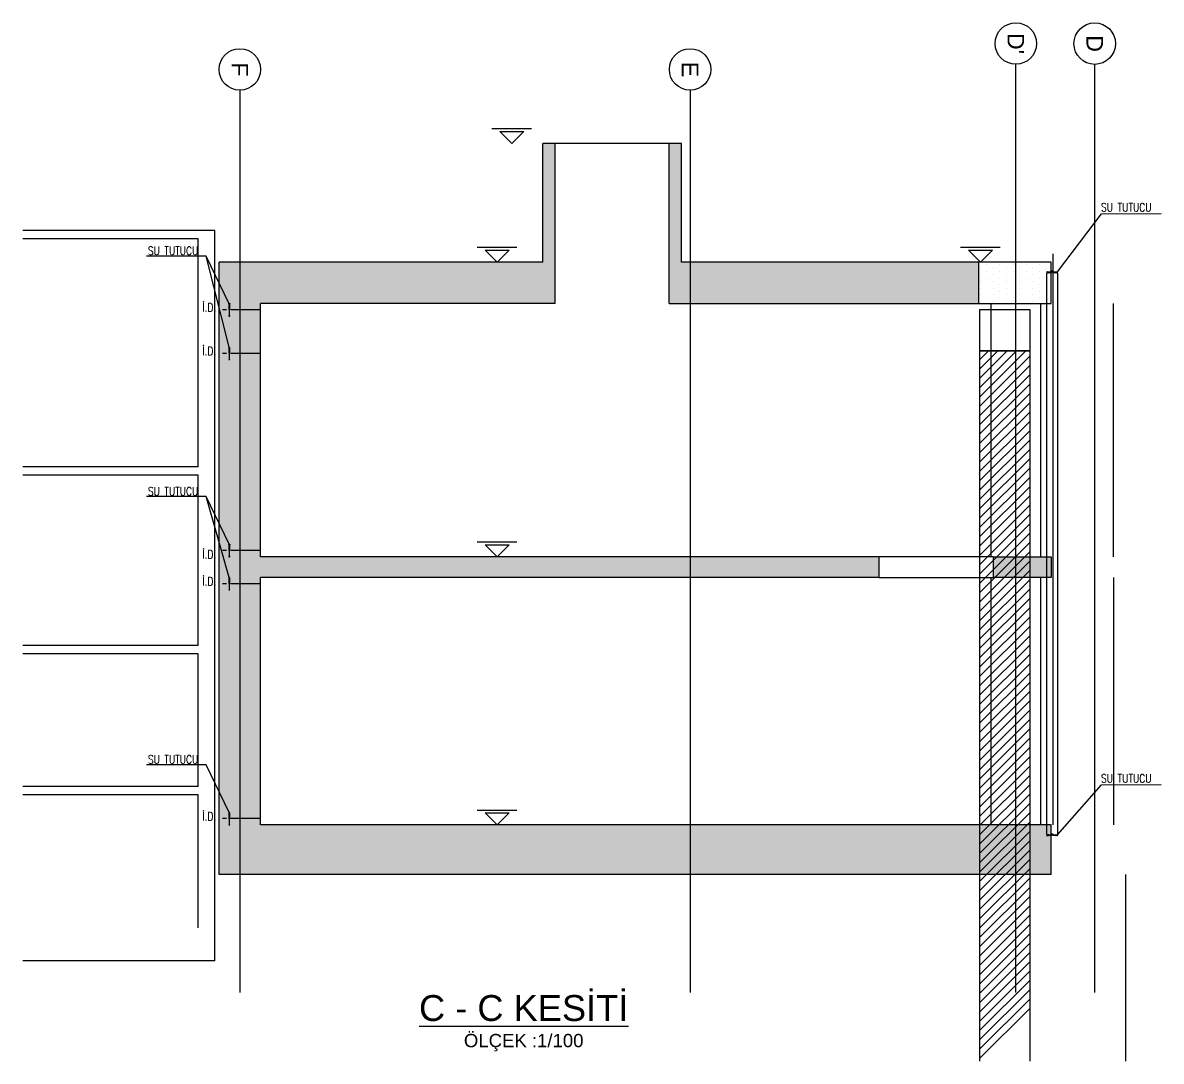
# Model space of a CAD drawing. Header units: millimetres. Extents: x 400392 to 401186, y 4543812 to 4544115.
# Drawn here: x 400773.63 to 400801.07, y 4543912.53 to 4543937.55 of the extents above; entities that cross this region are included whole.
import ezdxf
from ezdxf.enums import TextEntityAlignment as Align

# ---------------------------------------------------------------- set-up
doc = ezdxf.new("R2010")
doc.units = ezdxf.units.MM
for name, pattern in [('ACAD_ISO05W100', [33, 24, -3, 0, -3, 0, -3]), ('AKS', [3, 2.5, -0.25, 0, -0.25]), ('CONTINU', [0]), ('UUC-ST-KAL-I05-101-U-000$0$ACAD_ISO05W100', [33, 24, -3, 0, -3, 0, -3])]:
    doc.linetypes.add(name, pattern=pattern)
for name, color, linetype in [('aks prota', 2, 'AKS'), ('caks prota', 4, 'Continuous'), ('görünüş prota', 4, 'Continuous'), ('inşaat derzi prota', 11, 'Continuous'), ('kesit prota', 1, 'Continuous'), ('kesit tarama prota', 252, 'Continuous'), ('kiriş prota', 6, 'Continuous'), ('kolon tarama prota', 252, 'Continuous'), ('not yazısı prota', 6, 'Continuous'), ('not çizgisi prota', 4, 'Continuous'), ('PRT-CST-rc_levermark', 4, 'Continuous'), ('st_s_su tutucu', 2, 'Continuous'), ('t35 prota', 3, 'Continuous'), ('taks prota', 7, 'Continuous'), ('tplan prota', 7, 'Continuous'), ('UUC-ST-KAL-I05-101-U-000$0$st_s_su tutucu', 2, 'Continuous')]:
    doc.layers.add(name, color=color, linetype=linetype)
doc.layers.add('PRT-Geo-PileCap2', color=211, linetype='Continuous', lineweight=25)
doc.layers.add('PRT-Geo_Pile', color=150, linetype='Continuous', lineweight=30)
doc.styles.add('Arial', font='Arial.ttf')
doc.styles.add('TAKS', font='Arial Unicode.ttf')
doc.styles.add('TSIMPLEX', font='romanstw.shx')

msp = doc.modelspace()

# ---------------------------------------------------------------- hatches: boundary and pattern name
at = {"layer": 'kesit tarama prota'}
h = msp.add_hatch(color=253, dxfattribs=at)
h.dxf.hatch_style = 1
h.paths.add_polyline_path([(400786.46153, 4543930.78232), (400786.46153, 4543934.64232), (400786.16153, 4543934.64232), (400786.16153, 4543931.78232), (400778.36074, 4543931.78232), (400778.36055, 4543917.02232), (400798.41259, 4543917.02232), (400798.41259, 4543918.22232), (400779.36205, 4543918.22232), (400779.36205, 4543924.18232), (400794.26914, 4543924.18232), (400794.26914, 4543924.68232), (400779.36205, 4543924.68232), (400779.36205, 4543930.78232)])
h = msp.add_hatch(color=253, dxfattribs=at)
h.dxf.hatch_style = 1
h.paths.add_polyline_path([(400796.66259, 4543930.78232), (400796.66259, 4543931.78232), (400789.50508, 4543931.78232), (400789.50508, 4543934.64232), (400789.20508, 4543934.64232), (400789.20508, 4543930.78232)])
h = msp.add_hatch(color=253, dxfattribs=at)
h.dxf.hatch_style = 1
h.paths.add_polyline_path([(400797.01269, 4543924.68232), (400797.01269, 4543924.18232), (400798.41259, 4543924.18232), (400798.41259, 4543924.68232)])

# ---------------------------------------------------------------- linework, layer by layer
at = {"layer": 'aks prota', "ltscale": 10}
for p, q in [((400797.56259, 4543914.18317), (400797.56259, 4543936.54745)), ((400799.46259, 4543914.18317), (400799.46259, 4543936.54545)), ((400778.86205, 4543935.92309), (400778.86205, 4543914.18317)), ((400789.71259, 4543935.92309), (400789.71259, 4543914.18317))]:
    msp.add_line(p, q, dxfattribs=at)
at = {"layer": 'caks prota', "ltscale": 0.05}
for centre in [(400797.56259, 4543937.04745), (400799.46259, 4543937.04545), (400778.86205, 4543936.42309), (400789.71259, 4543936.42309)]:
    msp.add_circle(centre, 0.5, dxfattribs=at)
at = {"layer": 'görünüş prota'}
for p, q in [((400789.20508, 4543934.64232), (400786.46153, 4543934.64232)), ((400796.96259, 4543930.78232), (400796.96259, 4543924.68232)), ((400798.16259, 4543924.68232), (400798.16259, 4543930.78232)), ((400797.01269, 4543924.68232), (400794.26914, 4543924.68232)), ((400794.26914, 4543924.18232), (400797.01269, 4543924.18232)), ((400796.96259, 4543924.18232), (400796.96259, 4543918.22232)), ((400798.16259, 4543918.22232), (400798.16259, 4543924.18232))]:
    msp.add_line(p, q, dxfattribs=at)
at = {"layer": 'inşaat derzi prota', "linetype": 'ACAD_ISO05W100', "ltscale": 0.03}
for p, q in [((400779.36205, 4543930.63232), (400778.36072, 4543930.63232)), ((400779.36205, 4543929.58232), (400778.36072, 4543929.58232)), ((400779.36205, 4543924.83232), (400778.36065, 4543924.83232)), ((400779.36205, 4543924.03232), (400778.36064, 4543924.03232)), ((400779.36205, 4543918.37232), (400778.36056, 4543918.37232))]:
    msp.add_line(p, q, dxfattribs=at)
at = {"layer": 'kesit prota'}
for p, q in [((400786.46153, 4543934.64232), (400786.16153, 4543934.64232)), ((400786.16153, 4543931.78232), (400786.16153, 4543934.64232)), ((400786.46153, 4543930.78232), (400786.46153, 4543934.64232)), ((400789.50508, 4543934.64232), (400789.20508, 4543934.64232)), ((400789.20508, 4543930.78232), (400789.20508, 4543934.64232)), ((400789.50508, 4543931.78232), (400789.50508, 4543934.64232)), ((400778.36055, 4543917.02232), (400778.36074, 4543931.78232)), ((400786.16153, 4543931.78232), (400778.36074, 4543931.78232)), ((400798.41259, 4543931.78232), (400789.50508, 4543931.78232)), ((400798.41259, 4543930.78232), (400798.41259, 4543931.78232)), ((400779.36205, 4543924.68232), (400779.36205, 4543930.78232)), ((400786.46153, 4543930.78232), (400779.36205, 4543930.78232)), ((400789.20508, 4543930.78232), (400798.41259, 4543930.78232)), ((400794.26914, 4543924.68232), (400779.36205, 4543924.68232)), ((400794.26914, 4543924.18232), (400794.26914, 4543924.68232)), ((400797.01269, 4543924.68232), (400797.01269, 4543924.18232)), ((400797.01269, 4543924.68232), (400798.41259, 4543924.68232)), ((400798.41259, 4543924.68232), (400798.41259, 4543924.18232)), ((400779.36205, 4543918.22232), (400779.36205, 4543924.18232)), ((400794.26914, 4543924.18232), (400779.36205, 4543924.18232)), ((400798.41259, 4543924.18232), (400797.01269, 4543924.18232)), ((400798.41259, 4543918.22232), (400779.36205, 4543918.22232)), ((400798.41259, 4543917.02232), (400798.41259, 4543918.22232)), ((400798.41259, 4543917.02232), (400778.36055, 4543917.02232))]:
    msp.add_line(p, q, dxfattribs=at)
at = {"layer": 'kiriş prota'}
msp.add_line((400796.66259, 4543931.78232), (400796.66259, 4543930.78232), dxfattribs=at)
at = {"layer": 'kolon tarama prota'}
for p, q in [((400778.26113, 4543932.54436), (400773.63161, 4543932.54436)), ((400777.86065, 4543932.34436), (400773.63161, 4543932.34436)), ((400777.86065, 4543926.84435), (400777.86065, 4543932.34436)), ((400778.26113, 4543914.94395), (400778.26113, 4543932.54436)), ((400798.46155, 4543918.22232), (400798.46155, 4543931.98232)), ((400799.91259, 4543924.68232), (400799.91259, 4543930.78232)), ((400777.86065, 4543926.84435), (400773.63161, 4543926.84435)), ((400777.86065, 4543926.64399), (400773.63161, 4543926.64399)), ((400777.86065, 4543922.54395), (400777.86065, 4543926.64399)), ((400799.91259, 4543924.18232), (400799.91259, 4543918.22232)), ((400777.86065, 4543922.54395), (400773.63161, 4543922.54395)), ((400777.86065, 4543922.34496), (400773.63161, 4543922.34496)), ((400777.86065, 4543919.14395), (400777.86065, 4543922.34496)), ((400777.86065, 4543919.14395), (400773.63161, 4543919.14395)), ((400777.86065, 4543918.94395), (400773.63161, 4543918.94395)), ((400777.86065, 4543915.74395), (400777.86065, 4543918.94395)), ((400800.21259, 4543912.52706), (400800.21259, 4543917.02232)), ((400778.26113, 4543914.94395), (400773.63161, 4543914.94395))]:
    msp.add_line(p, q, dxfattribs=at)
at = {"layer": 'kolon tarama prota', "color": 2, "linetype": 'Continuous', "transparency": 33554687}
for p, q in [((400796.70214, 4543931.63296), (400796.70214, 4543931.63296)), ((400796.86089, 4543931.71233), (400796.86089, 4543931.71233)), ((400796.86089, 4543931.55358), (400796.86089, 4543931.55358)), ((400797.01964, 4543931.63296), (400797.01964, 4543931.63296)), ((400797.17839, 4543931.71233), (400797.17839, 4543931.71233)), ((400797.17839, 4543931.55358), (400797.17839, 4543931.55358)), ((400797.33714, 4543931.63296), (400797.33714, 4543931.63296)), ((400797.49589, 4543931.71233), (400797.49589, 4543931.71233)), ((400797.49589, 4543931.55358), (400797.49589, 4543931.55358)), ((400797.65464, 4543931.63296), (400797.65464, 4543931.63296)), ((400797.81339, 4543931.71233), (400797.81339, 4543931.71233)), ((400797.81339, 4543931.55358), (400797.81339, 4543931.55358)), ((400797.97214, 4543931.63296), (400797.97214, 4543931.63296)), ((400798.13089, 4543931.71233), (400798.13089, 4543931.71233)), ((400798.13089, 4543931.55358), (400798.13089, 4543931.55358)), ((400798.28964, 4543931.63296), (400798.28964, 4543931.63296)), ((400796.70214, 4543931.47421), (400796.70214, 4543931.47421)), ((400796.70214, 4543931.31546), (400796.70214, 4543931.31546)), ((400796.86089, 4543931.39483), (400796.86089, 4543931.39483)), ((400797.01964, 4543931.47421), (400797.01964, 4543931.47421)), ((400797.01964, 4543931.31546), (400797.01964, 4543931.31546)), ((400797.17839, 4543931.39483), (400797.17839, 4543931.39483)), ((400797.33714, 4543931.47421), (400797.33714, 4543931.47421)), ((400797.33714, 4543931.31546), (400797.33714, 4543931.31546)), ((400797.49589, 4543931.39483), (400797.49589, 4543931.39483)), ((400797.65464, 4543931.47421), (400797.65464, 4543931.47421)), ((400797.65464, 4543931.31546), (400797.65464, 4543931.31546)), ((400797.81339, 4543931.39483), (400797.81339, 4543931.39483)), ((400797.97214, 4543931.47421), (400797.97214, 4543931.47421)), ((400797.97214, 4543931.31546), (400797.97214, 4543931.31546)), ((400798.13089, 4543931.39483), (400798.13089, 4543931.39483)), ((400798.28964, 4543931.47421), (400798.28964, 4543931.47421)), ((400798.28964, 4543931.31546), (400798.28964, 4543931.31546)), ((400796.70214, 4543931.15671), (400796.70214, 4543931.15671)), ((400796.70214, 4543930.99796), (400796.70214, 4543930.99796)), ((400796.86089, 4543931.23608), (400796.86089, 4543931.23608)), ((400796.86089, 4543931.07733), (400796.86089, 4543931.07733)), ((400797.01964, 4543931.15671), (400797.01964, 4543931.15671)), ((400797.01964, 4543930.99796), (400797.01964, 4543930.99796)), ((400797.17839, 4543931.23608), (400797.17839, 4543931.23608)), ((400797.17839, 4543931.07733), (400797.17839, 4543931.07733)), ((400797.33714, 4543931.15671), (400797.33714, 4543931.15671)), ((400797.33714, 4543930.99796), (400797.33714, 4543930.99796)), ((400797.49589, 4543931.23608), (400797.49589, 4543931.23608)), ((400797.49589, 4543931.07733), (400797.49589, 4543931.07733)), ((400797.65464, 4543931.15671), (400797.65464, 4543931.15671)), ((400797.65464, 4543930.99796), (400797.65464, 4543930.99796)), ((400797.81339, 4543931.23608), (400797.81339, 4543931.23608)), ((400797.81339, 4543931.07733), (400797.81339, 4543931.07733)), ((400797.97214, 4543931.15671), (400797.97214, 4543931.15671)), ((400797.97214, 4543930.99796), (400797.97214, 4543930.99796)), ((400798.13089, 4543931.23608), (400798.13089, 4543931.23608)), ((400798.13089, 4543931.07733), (400798.13089, 4543931.07733)), ((400798.28964, 4543931.15671), (400798.28964, 4543931.15671)), ((400798.28964, 4543930.99796), (400798.28964, 4543930.99796)), ((400796.70214, 4543930.83921), (400796.70214, 4543930.83921)), ((400796.86089, 4543930.91858), (400796.86089, 4543930.91858)), ((400797.01964, 4543930.83921), (400797.01964, 4543930.83921)), ((400797.17839, 4543930.91858), (400797.17839, 4543930.91858)), ((400797.33714, 4543930.83921), (400797.33714, 4543930.83921)), ((400797.49589, 4543930.91858), (400797.49589, 4543930.91858)), ((400797.65464, 4543930.83921), (400797.65464, 4543930.83921)), ((400797.81339, 4543930.91858), (400797.81339, 4543930.91858)), ((400797.97214, 4543930.83921), (400797.97214, 4543930.83921)), ((400798.13089, 4543930.91858), (400798.13089, 4543930.91858)), ((400798.28964, 4543930.83921), (400798.28964, 4543930.83921))]:
    msp.add_line(p, q, dxfattribs=at)
at = {"layer": 'kolon tarama prota', "linetype": 'Continuous', "transparency": 33554687}
for p, q in [((400796.69757, 4543929.43599), (400796.90378, 4543929.64219)), ((400796.69757, 4543929.21148), (400797.12829, 4543929.64219)), ((400796.69757, 4543928.98697), (400797.35279, 4543929.64219)), ((400796.69757, 4543928.76247), (400797.5773, 4543929.64219)), ((400796.69757, 4543928.53796), (400797.8018, 4543929.64219)), ((400796.69757, 4543928.31346), (400797.89757, 4543929.51346)), ((400796.69757, 4543928.08895), (400797.89757, 4543929.28895)), ((400796.69757, 4543927.86444), (400797.89757, 4543929.06444)), ((400796.69757, 4543927.63994), (400797.89757, 4543928.83994)), ((400796.69757, 4543927.41543), (400797.89757, 4543928.61543)), ((400796.69757, 4543927.19092), (400797.89757, 4543928.39092)), ((400796.69757, 4543926.96642), (400797.89757, 4543928.16642)), ((400796.69757, 4543926.74191), (400797.89757, 4543927.94191)), ((400796.69757, 4543926.5174), (400797.89757, 4543927.7174)), ((400796.69757, 4543926.2929), (400797.89757, 4543927.4929)), ((400796.69757, 4543926.06839), (400797.89757, 4543927.26839)), ((400796.69757, 4543925.84389), (400797.89757, 4543927.04389)), ((400796.69757, 4543925.61938), (400797.89757, 4543926.81938)), ((400796.69757, 4543925.39487), (400797.89757, 4543926.59487)), ((400796.69757, 4543925.17037), (400797.89757, 4543926.37037)), ((400796.69757, 4543924.94586), (400797.89757, 4543926.14586)), ((400796.69757, 4543924.72135), (400797.89757, 4543925.92135)), ((400796.69757, 4543924.49685), (400797.89757, 4543925.69685)), ((400796.69757, 4543924.27234), (400797.89757, 4543925.47234)), ((400796.69757, 4543924.04783), (400797.89757, 4543925.24783)), ((400796.69757, 4543923.82333), (400797.89757, 4543925.02333)), ((400796.69757, 4543923.59882), (400797.89757, 4543924.79882)), ((400796.69757, 4543923.37431), (400797.89757, 4543924.57431)), ((400796.69757, 4543923.14981), (400797.89757, 4543924.34981)), ((400796.69757, 4543922.9253), (400797.89757, 4543924.1253)), ((400796.69757, 4543922.7008), (400797.89757, 4543923.9008)), ((400796.69757, 4543922.47629), (400797.89757, 4543923.67629)), ((400796.69757, 4543922.25178), (400797.89757, 4543923.45178)), ((400796.69757, 4543922.02728), (400797.89757, 4543923.22728)), ((400796.69757, 4543921.80277), (400797.89757, 4543923.00277)), ((400796.69757, 4543921.57826), (400797.89757, 4543922.77826)), ((400796.69757, 4543921.35376), (400797.89757, 4543922.55376)), ((400796.69757, 4543921.12925), (400797.89757, 4543922.32925)), ((400796.69757, 4543920.90474), (400797.89757, 4543922.10474)), ((400796.69757, 4543920.68024), (400797.89757, 4543921.88024)), ((400796.69757, 4543920.45573), (400797.89757, 4543921.65573)), ((400796.69757, 4543920.23123), (400797.89757, 4543921.43123)), ((400796.69757, 4543920.00672), (400797.89757, 4543921.20672)), ((400796.69757, 4543919.78221), (400797.89757, 4543920.98221)), ((400796.69757, 4543919.55771), (400797.89757, 4543920.75771)), ((400796.69757, 4543919.3332), (400797.89757, 4543920.5332)), ((400796.69757, 4543919.10869), (400797.89757, 4543920.30869)), ((400796.69757, 4543918.88419), (400797.89757, 4543920.08419)), ((400796.69757, 4543918.65968), (400797.89757, 4543919.85968)), ((400796.69757, 4543918.43517), (400797.89757, 4543919.63517)), ((400796.69757, 4543918.21067), (400797.89757, 4543919.41067)), ((400796.69757, 4543917.98616), (400797.89757, 4543919.18616)), ((400796.69757, 4543917.76165), (400797.89757, 4543918.96165)), ((400796.69757, 4543917.53715), (400797.89757, 4543918.73715)), ((400796.69757, 4543917.31264), (400797.89757, 4543918.51264)), ((400796.69757, 4543917.08814), (400797.89757, 4543918.28814)), ((400796.69757, 4543916.86363), (400797.89757, 4543918.06363)), ((400796.69757, 4543916.63912), (400797.89757, 4543917.83912)), ((400796.69757, 4543916.41462), (400797.89757, 4543917.61462)), ((400796.69757, 4543916.19011), (400797.89757, 4543917.39011)), ((400796.69757, 4543915.9656), (400797.89757, 4543917.1656)), ((400796.69757, 4543915.7411), (400797.89757, 4543916.9411)), ((400796.69757, 4543915.51659), (400797.89757, 4543916.71659)), ((400796.69757, 4543915.29208), (400797.89757, 4543916.49208)), ((400796.69757, 4543915.06758), (400797.89757, 4543916.26758)), ((400796.69757, 4543914.84307), (400797.89757, 4543916.04307)), ((400796.69757, 4543914.61857), (400797.89757, 4543915.81857)), ((400796.69757, 4543914.39406), (400797.89757, 4543915.59406)), ((400796.69757, 4543914.16955), (400797.89757, 4543915.36955)), ((400796.69757, 4543913.94505), (400797.89757, 4543915.14505)), ((400796.69757, 4543913.72054), (400797.89757, 4543914.92054)), ((400796.69757, 4543913.49603), (400797.89757, 4543914.69603)), ((400796.69757, 4543913.27153), (400797.89757, 4543914.47153)), ((400796.69757, 4543913.04702), (400797.89757, 4543914.24702)), ((400796.69757, 4543912.82251), (400797.89757, 4543914.02251)), ((400796.69757, 4543912.59801), (400797.89757, 4543913.79801))]:
    msp.add_line(p, q, dxfattribs=at)
at = {"layer": 'not çizgisi prota'}
for points in [[(400798.56798, 4543931.54792), (400799.62343, 4543932.94793), (400801.0655, 4543932.9521)], [(400778.60705, 4543930.77666), (400778.04849, 4543931.92642), (400776.6101, 4543931.92642)], [(400778.60705, 4543929.73515), (400778.04849, 4543931.92642), (400776.6101, 4543931.92642)], [(400778.60705, 4543924.98224), (400778.04849, 4543926.13199), (400776.6101, 4543926.13199)], [(400778.60705, 4543924.18233), (400778.04849, 4543926.13199), (400776.6101, 4543926.13199)], [(400778.60705, 4543918.52224), (400778.04849, 4543919.67199), (400776.6101, 4543919.67199)], [(400798.56859, 4543917.9849), (400799.62343, 4543919.18793), (400801.0655, 4543919.1921)]]:
    msp.add_lwpolyline(points, dxfattribs=at)
at = {"layer": 'PRT-CST-rc_levermark'}
for p, q in [((400784.93539, 4543934.99788), (400785.89095, 4543934.99788)), ((400784.5797, 4543932.13788), (400785.53526, 4543932.13788)), ((400796.22781, 4543932.13788), (400797.18336, 4543932.13788)), ((400784.5797, 4543925.03788), (400785.53526, 4543925.03788)), ((400784.5797, 4543918.57788), (400785.53526, 4543918.57788))]:
    msp.add_line(p, q, dxfattribs=at)
for points in [[(400785.12798, 4543934.93121), (400785.70576, 4543934.93121), (400785.41687, 4543934.64232)], [(400784.7723, 4543932.07121), (400785.35007, 4543932.07121), (400785.06118, 4543931.78232)], [(400796.4204, 4543932.07121), (400796.99818, 4543932.07121), (400796.70929, 4543931.78232)], [(400784.7723, 4543924.97121), (400785.35007, 4543924.97121), (400785.06118, 4543924.68232)], [(400784.7723, 4543918.51121), (400785.35007, 4543918.51121), (400785.06118, 4543918.22232)]]:
    msp.add_lwpolyline(points, close=True, dxfattribs=at)
at = {"layer": 'PRT-Geo-PileCap2'}
for p, q in [((400796.69757, 4543930.64219), (400797.89757, 4543930.64219)), ((400796.69757, 4543929.64219), (400796.69757, 4543930.64219)), ((400797.89757, 4543930.64219), (400797.89757, 4543929.64219)), ((400797.89757, 4543929.64219), (400796.69757, 4543929.64219))]:
    msp.add_line(p, q, dxfattribs=at)
at = {"layer": 'PRT-Geo_Pile'}
for p, q in [((400796.69757, 4543912.52706), (400796.69757, 4543929.64219)), ((400796.69757, 4543929.64219), (400797.89757, 4543929.64219)), ((400797.89757, 4543929.64219), (400797.89757, 4543912.52706))]:
    msp.add_line(p, q, dxfattribs=at)
at = {"layer": 'st_s_su tutucu', "linetype": 'CONTINU', "ltscale": 0.2}
for p, q in [((400778.59856, 4543930.77833), (400778.59856, 4543930.78233)), ((400778.59856, 4543930.78233), (400778.62256, 4543930.78233)), ((400778.60856, 4543930.77166), (400778.59856, 4543930.77833)), ((400778.60406, 4543930.73074), (400778.60406, 4543930.73391)), ((400778.60406, 4543930.73391), (400778.60856, 4543930.73391)), ((400778.60856, 4543930.73074), (400778.60406, 4543930.73074)), ((400778.60856, 4543930.73391), (400778.60856, 4543930.77166)), ((400778.60856, 4543930.68391), (400778.60856, 4543930.73074)), ((400778.62256, 4543930.77833), (400778.61256, 4543930.77166)), ((400778.61256, 4543930.77166), (400778.61256, 4543930.73391)), ((400778.61256, 4543930.73391), (400778.61706, 4543930.73391)), ((400778.61706, 4543930.73074), (400778.61256, 4543930.73074)), ((400778.61256, 4543930.73074), (400778.61256, 4543930.68391)), ((400778.61706, 4543930.73391), (400778.61706, 4543930.73074)), ((400778.62256, 4543930.78233), (400778.62256, 4543930.77833)), ((400778.60856, 4543930.49299), (400778.59856, 4543930.48633)), ((400778.59856, 4543930.48633), (400778.59856, 4543930.48233)), ((400778.59856, 4543930.48233), (400778.62256, 4543930.48233)), ((400778.60856, 4543930.63466), (400778.60206, 4543930.63466)), ((400778.60206, 4543930.63466), (400778.60206, 4543930.62999)), ((400778.60206, 4543930.62999), (400778.60856, 4543930.62999)), ((400778.60406, 4543930.68391), (400778.60856, 4543930.68391)), ((400778.60406, 4543930.68074), (400778.60406, 4543930.68391)), ((400778.60856, 4543930.68074), (400778.60406, 4543930.68074)), ((400778.60856, 4543930.58391), (400778.60406, 4543930.58391)), ((400778.60406, 4543930.58391), (400778.60406, 4543930.58074)), ((400778.60406, 4543930.58074), (400778.60856, 4543930.58074)), ((400778.60856, 4543930.53391), (400778.60406, 4543930.53391)), ((400778.60406, 4543930.53391), (400778.60406, 4543930.53074)), ((400778.60406, 4543930.53074), (400778.60856, 4543930.53074)), ((400778.60856, 4543930.63466), (400778.60856, 4543930.68074)), ((400778.60856, 4543930.62999), (400778.60856, 4543930.58391)), ((400778.60856, 4543930.58074), (400778.60856, 4543930.53391)), ((400778.60856, 4543930.53074), (400778.60856, 4543930.49299)), ((400778.61256, 4543930.68391), (400778.61706, 4543930.68391)), ((400778.61706, 4543930.68074), (400778.61256, 4543930.68074)), ((400778.61256, 4543930.68074), (400778.61256, 4543930.63466)), ((400778.61906, 4543930.63466), (400778.61256, 4543930.63466)), ((400778.61256, 4543930.58391), (400778.61256, 4543930.62999)), ((400778.61256, 4543930.62999), (400778.61906, 4543930.62999)), ((400778.61706, 4543930.58391), (400778.61256, 4543930.58391)), ((400778.61256, 4543930.53391), (400778.61256, 4543930.58074)), ((400778.61256, 4543930.58074), (400778.61706, 4543930.58074)), ((400778.61706, 4543930.53391), (400778.61256, 4543930.53391)), ((400778.61256, 4543930.49299), (400778.61256, 4543930.53074)), ((400778.61256, 4543930.53074), (400778.61706, 4543930.53074)), ((400778.62256, 4543930.48633), (400778.61256, 4543930.49299)), ((400778.61706, 4543930.68391), (400778.61706, 4543930.68074)), ((400778.61706, 4543930.58074), (400778.61706, 4543930.58391)), ((400778.61706, 4543930.53074), (400778.61706, 4543930.53391)), ((400778.61906, 4543930.62999), (400778.61906, 4543930.63466)), ((400778.62256, 4543930.48233), (400778.62256, 4543930.48633)), ((400778.59856, 4543929.72833), (400778.59856, 4543929.73233)), ((400778.59856, 4543929.73233), (400778.62256, 4543929.73233)), ((400778.60856, 4543929.72166), (400778.59856, 4543929.72833)), ((400778.60406, 4543929.68074), (400778.60406, 4543929.68391)), ((400778.60406, 4543929.68391), (400778.60856, 4543929.68391)), ((400778.60856, 4543929.68074), (400778.60406, 4543929.68074)), ((400778.60406, 4543929.63391), (400778.60856, 4543929.63391)), ((400778.60406, 4543929.63074), (400778.60406, 4543929.63391)), ((400778.60856, 4543929.63074), (400778.60406, 4543929.63074)), ((400778.60856, 4543929.68391), (400778.60856, 4543929.72166)), ((400778.60856, 4543929.63391), (400778.60856, 4543929.68074)), ((400778.60856, 4543929.58466), (400778.60856, 4543929.63074)), ((400778.62256, 4543929.72833), (400778.61256, 4543929.72166)), ((400778.61256, 4543929.72166), (400778.61256, 4543929.68391)), ((400778.61256, 4543929.68391), (400778.61706, 4543929.68391)), ((400778.61706, 4543929.68074), (400778.61256, 4543929.68074)), ((400778.61256, 4543929.68074), (400778.61256, 4543929.63391)), ((400778.61256, 4543929.63391), (400778.61706, 4543929.63391)), ((400778.61706, 4543929.63074), (400778.61256, 4543929.63074)), ((400778.61256, 4543929.63074), (400778.61256, 4543929.58466)), ((400778.61706, 4543929.68391), (400778.61706, 4543929.68074)), ((400778.61706, 4543929.63391), (400778.61706, 4543929.63074)), ((400778.62256, 4543929.73233), (400778.62256, 4543929.72833)), ((400778.60856, 4543929.44299), (400778.59856, 4543929.43633)), ((400778.59856, 4543929.43633), (400778.59856, 4543929.43233)), ((400778.59856, 4543929.43233), (400778.62256, 4543929.43233)), ((400778.60856, 4543929.58466), (400778.60206, 4543929.58466)), ((400778.60206, 4543929.58466), (400778.60206, 4543929.57999)), ((400778.60206, 4543929.57999), (400778.60856, 4543929.57999)), ((400778.60856, 4543929.53391), (400778.60406, 4543929.53391)), ((400778.60406, 4543929.53391), (400778.60406, 4543929.53074)), ((400778.60406, 4543929.53074), (400778.60856, 4543929.53074)), ((400778.60856, 4543929.48391), (400778.60406, 4543929.48391)), ((400778.60406, 4543929.48391), (400778.60406, 4543929.48074)), ((400778.60406, 4543929.48074), (400778.60856, 4543929.48074)), ((400778.60856, 4543929.57999), (400778.60856, 4543929.53391)), ((400778.60856, 4543929.53074), (400778.60856, 4543929.48391)), ((400778.60856, 4543929.48074), (400778.60856, 4543929.44299)), ((400778.61906, 4543929.58466), (400778.61256, 4543929.58466)), ((400778.61256, 4543929.53391), (400778.61256, 4543929.57999)), ((400778.61256, 4543929.57999), (400778.61906, 4543929.57999)), ((400778.61706, 4543929.53391), (400778.61256, 4543929.53391)), ((400778.61256, 4543929.48391), (400778.61256, 4543929.53074)), ((400778.61256, 4543929.53074), (400778.61706, 4543929.53074)), ((400778.61706, 4543929.48391), (400778.61256, 4543929.48391)), ((400778.61256, 4543929.44299), (400778.61256, 4543929.48074)), ((400778.61256, 4543929.48074), (400778.61706, 4543929.48074)), ((400778.62256, 4543929.43633), (400778.61256, 4543929.44299)), ((400778.61706, 4543929.53074), (400778.61706, 4543929.53391)), ((400778.61706, 4543929.48074), (400778.61706, 4543929.48391)), ((400778.61906, 4543929.57999), (400778.61906, 4543929.58466)), ((400778.62256, 4543929.43233), (400778.62256, 4543929.43633)), ((400778.59856, 4543924.97833), (400778.59856, 4543924.98233)), ((400778.59856, 4543924.98233), (400778.62256, 4543924.98233)), ((400778.60856, 4543924.97166), (400778.59856, 4543924.97833)), ((400778.60856, 4543924.93391), (400778.60856, 4543924.97166)), ((400778.62256, 4543924.97833), (400778.61256, 4543924.97166)), ((400778.61256, 4543924.97166), (400778.61256, 4543924.93391)), ((400778.62256, 4543924.98233), (400778.62256, 4543924.97833)), ((400778.60856, 4543924.69299), (400778.59856, 4543924.68633)), ((400778.59856, 4543924.68633), (400778.59856, 4543924.68233)), ((400778.59856, 4543924.68233), (400778.62256, 4543924.68233)), ((400778.60206, 4543924.82999), (400778.60206, 4543924.83466)), ((400778.60206, 4543924.83466), (400778.60856, 4543924.83466)), ((400778.60856, 4543924.82999), (400778.60206, 4543924.82999)), ((400778.60406, 4543924.93074), (400778.60406, 4543924.93391)), ((400778.60406, 4543924.93391), (400778.60856, 4543924.93391)), ((400778.60856, 4543924.93074), (400778.60406, 4543924.93074)), ((400778.60406, 4543924.88391), (400778.60856, 4543924.88391)), ((400778.60406, 4543924.88074), (400778.60406, 4543924.88391)), ((400778.60856, 4543924.88074), (400778.60406, 4543924.88074)), ((400778.60856, 4543924.78391), (400778.60406, 4543924.78391)), ((400778.60406, 4543924.78391), (400778.60406, 4543924.78074)), ((400778.60406, 4543924.78074), (400778.60856, 4543924.78074)), ((400778.60856, 4543924.73391), (400778.60406, 4543924.73391)), ((400778.60406, 4543924.73391), (400778.60406, 4543924.73074)), ((400778.60406, 4543924.73074), (400778.60856, 4543924.73074)), ((400778.60856, 4543924.88391), (400778.60856, 4543924.93074)), ((400778.60856, 4543924.83466), (400778.60856, 4543924.88074)), ((400778.60856, 4543924.82999), (400778.60856, 4543924.78391)), ((400778.60856, 4543924.78074), (400778.60856, 4543924.73391)), ((400778.60856, 4543924.73074), (400778.60856, 4543924.69299)), ((400778.61256, 4543924.93391), (400778.61706, 4543924.93391)), ((400778.61706, 4543924.93074), (400778.61256, 4543924.93074)), ((400778.61256, 4543924.93074), (400778.61256, 4543924.88391)), ((400778.61256, 4543924.88391), (400778.61706, 4543924.88391)), ((400778.61706, 4543924.88074), (400778.61256, 4543924.88074)), ((400778.61256, 4543924.88074), (400778.61256, 4543924.83466)), ((400778.61256, 4543924.83466), (400778.61906, 4543924.83466)), ((400778.61906, 4543924.82999), (400778.61256, 4543924.82999)), ((400778.61256, 4543924.78391), (400778.61256, 4543924.82999)), ((400778.61706, 4543924.78391), (400778.61256, 4543924.78391)), ((400778.61256, 4543924.73391), (400778.61256, 4543924.78074)), ((400778.61256, 4543924.78074), (400778.61706, 4543924.78074)), ((400778.61706, 4543924.73391), (400778.61256, 4543924.73391)), ((400778.61256, 4543924.69299), (400778.61256, 4543924.73074)), ((400778.61256, 4543924.73074), (400778.61706, 4543924.73074)), ((400778.62256, 4543924.68633), (400778.61256, 4543924.69299)), ((400778.61706, 4543924.93391), (400778.61706, 4543924.93074)), ((400778.61706, 4543924.88391), (400778.61706, 4543924.88074)), ((400778.61706, 4543924.78074), (400778.61706, 4543924.78391)), ((400778.61706, 4543924.73074), (400778.61706, 4543924.73391)), ((400778.61906, 4543924.83466), (400778.61906, 4543924.82999)), ((400778.62256, 4543924.68233), (400778.62256, 4543924.68633)), ((400778.59856, 4543924.17833), (400778.59856, 4543924.18233)), ((400778.59856, 4543924.18233), (400778.62256, 4543924.18233)), ((400778.60856, 4543924.17166), (400778.59856, 4543924.17833)), ((400778.60406, 4543924.13074), (400778.60406, 4543924.13391)), ((400778.60406, 4543924.13391), (400778.60856, 4543924.13391)), ((400778.60856, 4543924.13074), (400778.60406, 4543924.13074)), ((400778.60856, 4543924.13391), (400778.60856, 4543924.17166)), ((400778.60856, 4543924.08391), (400778.60856, 4543924.13074)), ((400778.62256, 4543924.17833), (400778.61256, 4543924.17166)), ((400778.61256, 4543924.17166), (400778.61256, 4543924.13391)), ((400778.61256, 4543924.13391), (400778.61706, 4543924.13391)), ((400778.61706, 4543924.13074), (400778.61256, 4543924.13074)), ((400778.61256, 4543924.13074), (400778.61256, 4543924.08391)), ((400778.61706, 4543924.13391), (400778.61706, 4543924.13074)), ((400778.62256, 4543924.18233), (400778.62256, 4543924.17833)), ((400778.60856, 4543923.89299), (400778.59856, 4543923.88633)), ((400778.59856, 4543923.88633), (400778.59856, 4543923.88233)), ((400778.59856, 4543923.88233), (400778.62256, 4543923.88233)), ((400778.60856, 4543924.03466), (400778.60206, 4543924.03466)), ((400778.60206, 4543924.03466), (400778.60206, 4543924.02999)), ((400778.60206, 4543924.02999), (400778.60856, 4543924.02999)), ((400778.60406, 4543924.08391), (400778.60856, 4543924.08391)), ((400778.60406, 4543924.08074), (400778.60406, 4543924.08391)), ((400778.60856, 4543924.08074), (400778.60406, 4543924.08074)), ((400778.60856, 4543923.98391), (400778.60406, 4543923.98391)), ((400778.60406, 4543923.98391), (400778.60406, 4543923.98074)), ((400778.60406, 4543923.98074), (400778.60856, 4543923.98074)), ((400778.60856, 4543923.93391), (400778.60406, 4543923.93391)), ((400778.60406, 4543923.93391), (400778.60406, 4543923.93074)), ((400778.60406, 4543923.93074), (400778.60856, 4543923.93074)), ((400778.60856, 4543924.03466), (400778.60856, 4543924.08074)), ((400778.60856, 4543924.02999), (400778.60856, 4543923.98391)), ((400778.60856, 4543923.98074), (400778.60856, 4543923.93391)), ((400778.60856, 4543923.93074), (400778.60856, 4543923.89299)), ((400778.61256, 4543924.08391), (400778.61706, 4543924.08391)), ((400778.61706, 4543924.08074), (400778.61256, 4543924.08074)), ((400778.61256, 4543924.08074), (400778.61256, 4543924.03466)), ((400778.61906, 4543924.03466), (400778.61256, 4543924.03466)), ((400778.61256, 4543923.98391), (400778.61256, 4543924.02999)), ((400778.61256, 4543924.02999), (400778.61906, 4543924.02999)), ((400778.61706, 4543923.98391), (400778.61256, 4543923.98391)), ((400778.61256, 4543923.93391), (400778.61256, 4543923.98074)), ((400778.61256, 4543923.98074), (400778.61706, 4543923.98074)), ((400778.61706, 4543923.93391), (400778.61256, 4543923.93391)), ((400778.61256, 4543923.89299), (400778.61256, 4543923.93074)), ((400778.61256, 4543923.93074), (400778.61706, 4543923.93074)), ((400778.62256, 4543923.88633), (400778.61256, 4543923.89299)), ((400778.61706, 4543924.08391), (400778.61706, 4543924.08074)), ((400778.61706, 4543923.98074), (400778.61706, 4543923.98391)), ((400778.61706, 4543923.93074), (400778.61706, 4543923.93391)), ((400778.61906, 4543924.02999), (400778.61906, 4543924.03466)), ((400778.62256, 4543923.88233), (400778.62256, 4543923.88633)), ((400778.59856, 4543918.51833), (400778.59856, 4543918.52233)), ((400778.59856, 4543918.52233), (400778.62256, 4543918.52233)), ((400778.60856, 4543918.51166), (400778.59856, 4543918.51833)), ((400778.60206, 4543918.36999), (400778.60206, 4543918.37466)), ((400778.60206, 4543918.37466), (400778.60856, 4543918.37466)), ((400778.60856, 4543918.36999), (400778.60206, 4543918.36999)), ((400778.60406, 4543918.47074), (400778.60406, 4543918.47391)), ((400778.60406, 4543918.47391), (400778.60856, 4543918.47391)), ((400778.60856, 4543918.47074), (400778.60406, 4543918.47074)), ((400778.60406, 4543918.42391), (400778.60856, 4543918.42391)), ((400778.60406, 4543918.42074), (400778.60406, 4543918.42391)), ((400778.60856, 4543918.42074), (400778.60406, 4543918.42074)), ((400778.60856, 4543918.47391), (400778.60856, 4543918.51166)), ((400778.60856, 4543918.42391), (400778.60856, 4543918.47074)), ((400778.60856, 4543918.37466), (400778.60856, 4543918.42074)), ((400778.60856, 4543918.36999), (400778.60856, 4543918.32391)), ((400778.62256, 4543918.51833), (400778.61256, 4543918.51166)), ((400778.61256, 4543918.51166), (400778.61256, 4543918.47391)), ((400778.61256, 4543918.47391), (400778.61706, 4543918.47391)), ((400778.61706, 4543918.47074), (400778.61256, 4543918.47074)), ((400778.61256, 4543918.47074), (400778.61256, 4543918.42391)), ((400778.61256, 4543918.42391), (400778.61706, 4543918.42391)), ((400778.61706, 4543918.42074), (400778.61256, 4543918.42074)), ((400778.61256, 4543918.42074), (400778.61256, 4543918.37466)), ((400778.61256, 4543918.37466), (400778.61906, 4543918.37466)), ((400778.61906, 4543918.36999), (400778.61256, 4543918.36999)), ((400778.61256, 4543918.32391), (400778.61256, 4543918.36999)), ((400778.61706, 4543918.47391), (400778.61706, 4543918.47074)), ((400778.61706, 4543918.42391), (400778.61706, 4543918.42074)), ((400778.61906, 4543918.37466), (400778.61906, 4543918.36999)), ((400778.62256, 4543918.52233), (400778.62256, 4543918.51833)), ((400778.60856, 4543918.23299), (400778.59856, 4543918.22633)), ((400778.59856, 4543918.22633), (400778.59856, 4543918.22233)), ((400778.59856, 4543918.22233), (400778.62256, 4543918.22233)), ((400778.60856, 4543918.32391), (400778.60406, 4543918.32391)), ((400778.60406, 4543918.32391), (400778.60406, 4543918.32074)), ((400778.60406, 4543918.32074), (400778.60856, 4543918.32074)), ((400778.60856, 4543918.27391), (400778.60406, 4543918.27391)), ((400778.60406, 4543918.27391), (400778.60406, 4543918.27074)), ((400778.60406, 4543918.27074), (400778.60856, 4543918.27074)), ((400778.60856, 4543918.32074), (400778.60856, 4543918.27391)), ((400778.60856, 4543918.27074), (400778.60856, 4543918.23299)), ((400778.61706, 4543918.32391), (400778.61256, 4543918.32391)), ((400778.61256, 4543918.27391), (400778.61256, 4543918.32074)), ((400778.61256, 4543918.32074), (400778.61706, 4543918.32074)), ((400778.61706, 4543918.27391), (400778.61256, 4543918.27391)), ((400778.61256, 4543918.23299), (400778.61256, 4543918.27074)), ((400778.61256, 4543918.27074), (400778.61706, 4543918.27074)), ((400778.62256, 4543918.22633), (400778.61256, 4543918.23299)), ((400778.61706, 4543918.32074), (400778.61706, 4543918.32391)), ((400778.61706, 4543918.27074), (400778.61706, 4543918.27391)), ((400778.62256, 4543918.22233), (400778.62256, 4543918.22633))]:
    msp.add_line(p, q, dxfattribs=at)
at = {"layer": 'UUC-ST-KAL-I05-101-U-000$0$st_s_su tutucu', "linetype": 'UUC-ST-KAL-I05-101-U-000$0$ACAD_ISO05W100', "ltscale": 0.05}
for p, q in [((400798.31318, 4543931.54792), (400798.30798, 4543931.54792)), ((400798.30798, 4543931.54792), (400798.30798, 4543931.51672)), ((400798.32185, 4543931.53492), (400798.31318, 4543931.54792)), ((400798.31318, 4543931.51672), (400798.32185, 4543931.52972)), ((400798.34253, 4543931.53492), (400798.32185, 4543931.53492)), ((400798.32185, 4543931.52972), (400798.34253, 4543931.52972)), ((400798.34665, 4543931.54077), (400798.34253, 4543931.54077)), ((400798.34253, 4543931.54077), (400798.34253, 4543931.53492)), ((400798.34253, 4543931.52972), (400798.34253, 4543931.52387)), ((400798.34253, 4543931.52387), (400798.34665, 4543931.52387)), ((400798.34665, 4543931.53492), (400798.34665, 4543931.54077)), ((400798.37936, 4543931.53492), (400798.34665, 4543931.53492)), ((400798.34665, 4543931.52387), (400798.34665, 4543931.52972)), ((400798.34665, 4543931.52972), (400798.37936, 4543931.52972)), ((400798.38348, 4543931.54077), (400798.37936, 4543931.54077)), ((400798.37936, 4543931.54077), (400798.37936, 4543931.53492)), ((400798.37936, 4543931.52972), (400798.37936, 4543931.52387)), ((400798.37936, 4543931.52387), (400798.38348, 4543931.52387)), ((400798.38348, 4543931.53492), (400798.38348, 4543931.54077)), ((400798.42131, 4543931.53492), (400798.38348, 4543931.53492)), ((400798.38348, 4543931.52387), (400798.38348, 4543931.52972)), ((400798.38348, 4543931.52972), (400798.42932, 4543931.52972)), ((400798.41147, 4543931.55716), (400798.42281, 4543931.53752)), ((400798.46299, 4543931.55976), (400798.41297, 4543931.55976)), ((400798.43082, 4543931.53232), (400798.41898, 4543931.55283)), ((400798.42048, 4543931.55543), (400798.45549, 4543931.55543)), ((400798.45699, 4543931.55283), (400798.44515, 4543931.53232)), ((400798.44665, 4543931.52972), (400798.49248, 4543931.52972)), ((400798.45315, 4543931.53752), (400798.46449, 4543931.55716)), ((400798.49248, 4543931.53492), (400798.45465, 4543931.53492)), ((400798.4966, 4543931.54077), (400798.49248, 4543931.54077)), ((400798.49248, 4543931.54077), (400798.49248, 4543931.53492)), ((400798.49248, 4543931.52972), (400798.49248, 4543931.52387)), ((400798.49248, 4543931.52387), (400798.4966, 4543931.52387)), ((400798.4966, 4543931.53492), (400798.4966, 4543931.54077)), ((400798.52931, 4543931.53492), (400798.4966, 4543931.53492)), ((400798.4966, 4543931.52387), (400798.4966, 4543931.52972)), ((400798.4966, 4543931.52972), (400798.52931, 4543931.52972)), ((400798.53343, 4543931.54077), (400798.52931, 4543931.54077)), ((400798.52931, 4543931.54077), (400798.52931, 4543931.53492)), ((400798.52931, 4543931.52972), (400798.52931, 4543931.52387)), ((400798.52931, 4543931.52387), (400798.53343, 4543931.52387)), ((400798.53343, 4543931.53492), (400798.53343, 4543931.54077)), ((400798.55412, 4543931.53492), (400798.53343, 4543931.53492)), ((400798.53343, 4543931.52387), (400798.53343, 4543931.52972)), ((400798.53343, 4543931.52972), (400798.55412, 4543931.52972)), ((400798.56278, 4543931.54792), (400798.55412, 4543931.53492)), ((400798.55412, 4543931.52972), (400798.56278, 4543931.51672)), ((400798.56798, 4543931.54792), (400798.56278, 4543931.54792)), ((400798.56798, 4543931.51672), (400798.56798, 4543931.54792)), ((400798.30798, 4543931.51672), (400798.31318, 4543931.51672)), ((400798.56278, 4543931.51672), (400798.56798, 4543931.51672)), ((400798.31318, 4543917.98792), (400798.30798, 4543917.98792)), ((400798.30798, 4543917.98792), (400798.30798, 4543917.95672)), ((400798.30798, 4543917.95672), (400798.31318, 4543917.95672)), ((400798.32185, 4543917.97492), (400798.31318, 4543917.98792)), ((400798.31318, 4543917.95672), (400798.32185, 4543917.96972)), ((400798.34253, 4543917.97492), (400798.32185, 4543917.97492)), ((400798.32185, 4543917.96972), (400798.34253, 4543917.96972)), ((400798.34665, 4543917.98077), (400798.34253, 4543917.98077)), ((400798.34253, 4543917.98077), (400798.34253, 4543917.97492)), ((400798.34253, 4543917.96972), (400798.34253, 4543917.96387)), ((400798.34253, 4543917.96387), (400798.34665, 4543917.96387)), ((400798.34665, 4543917.97492), (400798.34665, 4543917.98077)), ((400798.37936, 4543917.97492), (400798.34665, 4543917.97492)), ((400798.34665, 4543917.96387), (400798.34665, 4543917.96972)), ((400798.34665, 4543917.96972), (400798.37936, 4543917.96972)), ((400798.38348, 4543917.98077), (400798.37936, 4543917.98077)), ((400798.37936, 4543917.98077), (400798.37936, 4543917.97492)), ((400798.37936, 4543917.96972), (400798.37936, 4543917.96387)), ((400798.37936, 4543917.96387), (400798.38348, 4543917.96387)), ((400798.38348, 4543917.97492), (400798.38348, 4543917.98077)), ((400798.42131, 4543917.97492), (400798.38348, 4543917.97492)), ((400798.38348, 4543917.96387), (400798.38348, 4543917.96972)), ((400798.38348, 4543917.96972), (400798.42932, 4543917.96972)), ((400798.41147, 4543917.99716), (400798.42281, 4543917.97752)), ((400798.46299, 4543917.99976), (400798.41297, 4543917.99976)), ((400798.43082, 4543917.97232), (400798.41898, 4543917.99283)), ((400798.42048, 4543917.99543), (400798.45549, 4543917.99543)), ((400798.45699, 4543917.99283), (400798.44515, 4543917.97232)), ((400798.44665, 4543917.96972), (400798.49248, 4543917.96972)), ((400798.45315, 4543917.97752), (400798.46449, 4543917.99716)), ((400798.49248, 4543917.97492), (400798.45465, 4543917.97492)), ((400798.4966, 4543917.98077), (400798.49248, 4543917.98077)), ((400798.49248, 4543917.98077), (400798.49248, 4543917.97492)), ((400798.49248, 4543917.96972), (400798.49248, 4543917.96387)), ((400798.49248, 4543917.96387), (400798.4966, 4543917.96387)), ((400798.4966, 4543917.97492), (400798.4966, 4543917.98077)), ((400798.52931, 4543917.97492), (400798.4966, 4543917.97492)), ((400798.4966, 4543917.96387), (400798.4966, 4543917.96972)), ((400798.4966, 4543917.96972), (400798.52931, 4543917.96972)), ((400798.53343, 4543917.98077), (400798.52931, 4543917.98077)), ((400798.52931, 4543917.98077), (400798.52931, 4543917.97492)), ((400798.52931, 4543917.96972), (400798.52931, 4543917.96387)), ((400798.52931, 4543917.96387), (400798.53343, 4543917.96387)), ((400798.53343, 4543917.97492), (400798.53343, 4543917.98077)), ((400798.55412, 4543917.97492), (400798.53343, 4543917.97492)), ((400798.53343, 4543917.96387), (400798.53343, 4543917.96972)), ((400798.53343, 4543917.96972), (400798.55412, 4543917.96972)), ((400798.56278, 4543917.98792), (400798.55412, 4543917.97492)), ((400798.55412, 4543917.96972), (400798.56278, 4543917.95672)), ((400798.56798, 4543917.98792), (400798.56278, 4543917.98792)), ((400798.56278, 4543917.95672), (400798.56798, 4543917.95672)), ((400798.56798, 4543917.95672), (400798.56798, 4543917.98792))]:
    msp.add_line(p, q, dxfattribs=at)
at = {"layer": 'UUC-ST-KAL-I05-101-U-000$0$st_s_su tutucu', "linetype": 'UUC-ST-KAL-I05-101-U-000$0$ACAD_ISO05W100'}
for p, q in [((400798.30798, 4543917.98792), (400798.30798, 4543931.51672)), ((400798.56798, 4543931.51672), (400798.56798, 4543917.98792))]:
    msp.add_line(p, q, dxfattribs=at)
at = {"layer": 'UUC-ST-KAL-I05-101-U-000$0$st_s_su tutucu', "linetype": 'UUC-ST-KAL-I05-101-U-000$0$ACAD_ISO05W100', "ltscale": 0.05}
for centre, start, end in [((400798.41297, 4543931.55803), 90.000004, 209.999993), ((400798.42048, 4543931.5537), 89.999988, 209.999995), ((400798.42131, 4543931.53665), 270.00001, 30.000013), ((400798.42932, 4543931.53145), 269.999994, 29.999998), ((400798.44665, 4543931.53145), 150.000003, 270.000008), ((400798.45465, 4543931.53665), 150.000006, 269.999994), ((400798.45549, 4543931.5537), 329.999985, 89.999971), ((400798.46299, 4543931.55803), 329.999997, 90.00001), ((400798.41297, 4543917.99803), 90.000004, 210.00002), ((400798.42048, 4543917.9937), 89.999988, 209.999995), ((400798.42131, 4543917.97665), 270.00001, 30.000013), ((400798.42932, 4543917.97145), 270.000004, 29.999993), ((400798.44665, 4543917.97145), 150.000003, 270.000008), ((400798.45465, 4543917.97665), 149.999979, 269.999994), ((400798.45549, 4543917.9937), 329.999959, 89.999971), ((400798.46299, 4543917.99803), 330.000023, 90.00001)]:
    msp.add_arc(centre, 0.00173, start, end, dxfattribs=at)

# ---------------------------------------------------------------- texts
at = {"layer": 'not yazısı prota', "ltscale": 0.05, "style": 'TSIMPLEX', "width": 0.8}
for s, p in [('SU TUTUCU', (400799.61672, 4543933.0006)), ('SU TUTUCU', (400776.64651, 4543931.95414)), ('İ.D.', (400777.95855, 4543930.58786)), ('İ.D.', (400777.95855, 4543929.53786)), ('SU TUTUCU', (400776.64651, 4543926.15972)), ('İ.D.', (400777.95855, 4543924.63869)), ('İ.D.', (400777.95855, 4543923.98786)), ('SU TUTUCU', (400776.64651, 4543919.69972)), ('SU TUTUCU', (400799.61672, 4543919.2406)), ('İ.D.', (400777.95848, 4543918.32786))]:
    msp.add_text(s, height=0.2, dxfattribs=at).set_placement(p)
at = {"layer": 't35 prota', "style": 'Arial'}
msp.add_text('ÖLÇEK :1/100', height=0.32, dxfattribs=at).set_placement((400785.70244, 4543913.0105), align=Align.MIDDLE)
at = {"layer": 'taks prota', "style": 'TAKS'}
for s, p in [("D'", (400797.56259, 4543937.04745)), ('D', (400799.46259, 4543937.04545)), ('F', (400778.86205, 4543936.42309)), ('E', (400789.71259, 4543936.42309))]:
    msp.add_text(s, height=0.4, rotation=270, dxfattribs=at).set_placement(p, align=Align.MIDDLE_CENTER)
at = {"layer": 'tplan prota', "style": 'Arial'}
msp.add_text('%%UC - C KESİTİ', height=0.625, dxfattribs=at).set_placement((400785.70244, 4543913.8855), align=Align.MIDDLE)

doc.saveas('drawing.dxf')
